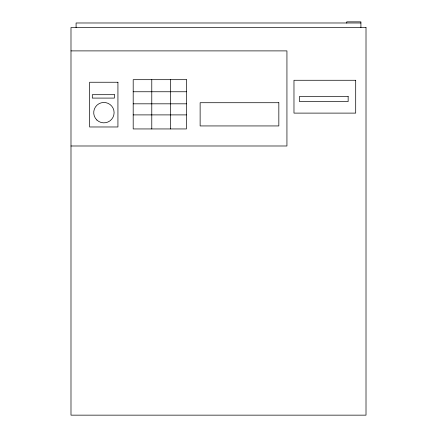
<?xml version="1.0" encoding="UTF-8"?>
<svg xmlns="http://www.w3.org/2000/svg" width="437" height="437" viewBox="0 0 437 437"><rect width="100%" height="100%" fill="white"/><g stroke="black" fill="none" stroke-linecap="round" stroke-linejoin="round"><path stroke-width="0.66" d="M360.913 22.981L76.087 22.981L76.087 27.515M70.991 50.894L286.934 50.894L286.934 145.991L70.991 145.991M133.192 91.754L186.424 91.754M133.192 103.82L186.424 103.82M133.192 114.898L186.424 114.898M360.913 27.515L360.913 21.85L346.754 21.85L346.754 23.095M170.364 79.681L170.364 128.942M151.781 79.681L151.781 128.942M366.009 27.515L70.991 27.515L70.991 415.15L366.009 415.15L366.009 27.515M186.424 79.681L133.192 79.681L133.192 128.942L186.424 128.942L186.424 79.681M355.696 80.271L293.975 80.271L293.975 113.112L355.696 113.112L355.696 80.271M117.93 82.243L89.618 82.243L89.618 126.976L117.93 126.976L117.93 82.243M114.39 94.692L92.305 94.692L92.305 98.09L114.39 98.09L114.39 94.692M348.152 96.457L299.454 96.457L299.454 101.553L348.152 101.553L348.152 96.457M278.833 102.717L200.13 102.717L200.13 125.938L278.833 125.938L278.833 102.717M96.861 120.017A10.193 10.193 0 0 0 113.811 115.084A10.193 10.193 0 0 0 101.062 102.87A10.193 10.193 0 0 0 96.861 120.017"/></g></svg>
